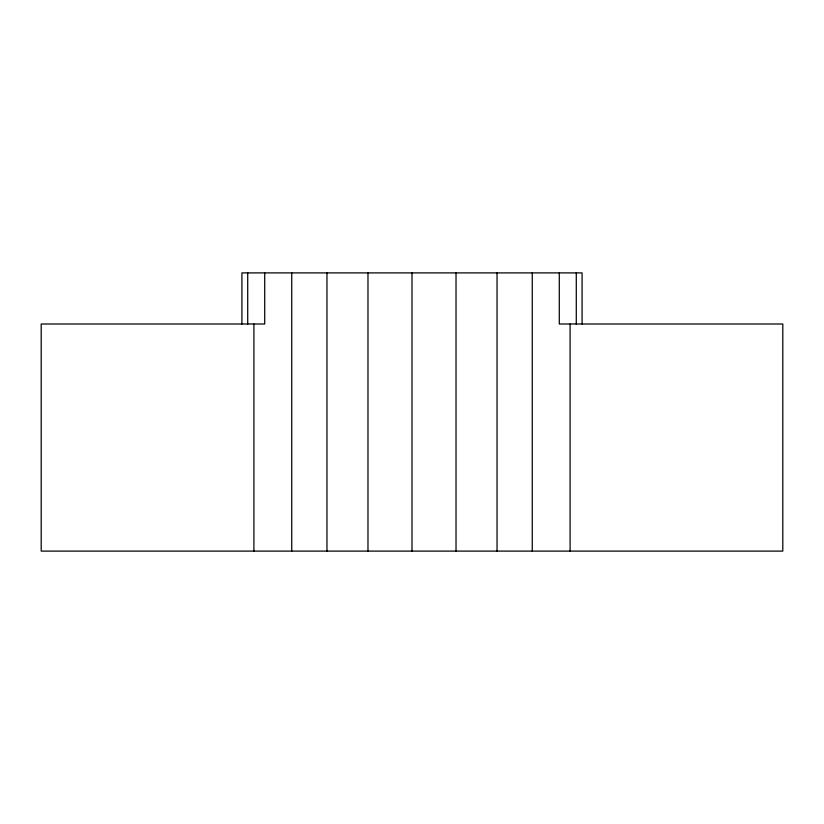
<?xml version="1.0" encoding="UTF-8"?>
<svg xmlns="http://www.w3.org/2000/svg" width="824" height="824" viewBox="0 0 824 824"><rect width="100%" height="100%" fill="white"/><g stroke="black" fill="none" stroke-linecap="round" stroke-linejoin="round"><path stroke-width="1.24" d="M582.084 323.997L582.084 272.899L241.916 272.899L241.916 323.997M576.285 272.899L576.285 323.997M570.095 323.997L570.095 551.101M559.29 272.899L559.29 323.997L782.8 323.997L782.8 551.101L41.2 551.101L41.2 323.997L264.71 323.997L264.71 272.899M532.263 272.899L532.263 551.101M497.037 272.899L497.037 551.101M456.022 272.899L456.022 551.101M412 272.899L412 551.101M367.978 272.899L367.978 551.101M326.963 272.899L326.963 551.101M291.737 272.899L291.737 551.101M253.905 323.997L253.905 551.101M247.715 272.899L247.715 323.997"/></g></svg>
